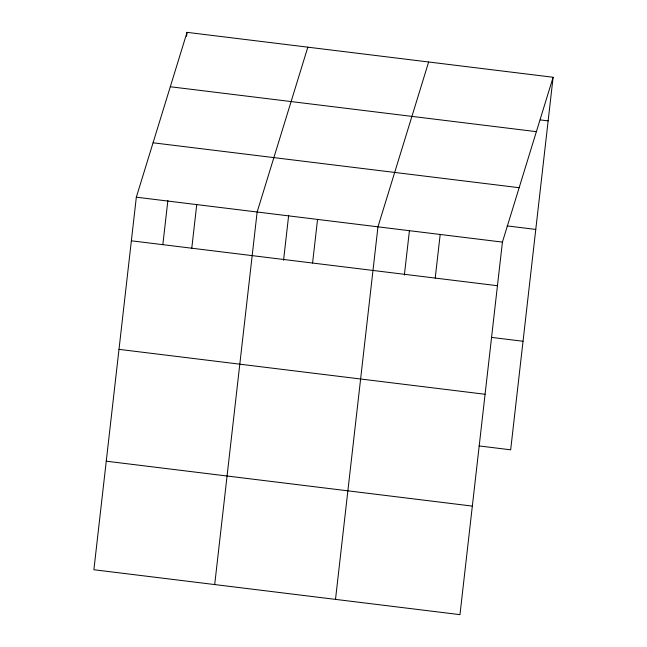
<?xml version="1.0" encoding="UTF-8"?>
<svg xmlns="http://www.w3.org/2000/svg" width="647" height="647" viewBox="0 0 647 647"><rect width="100%" height="100%" fill="white"/><g stroke="black" fill="none" stroke-linecap="round" stroke-linejoin="round"><path stroke-width="0.97" d="M136.331 197.189L93.888 569.74L459.968 614.65L502.42 242.099L553.112 77.26L187.032 32.35L136.331 197.189L502.42 242.099M162.866 244.429L167.872 200.489M186.579 36.313L187.032 32.35M191.771 248.213L196.737 204.598M214.699 584.556L257.142 212.014L307.835 47.174M283.556 260.248L288.675 215.305M312.574 263.038L317.548 219.422M335.502 599.381L377.953 226.83L428.646 61.991M404.367 275.064L409.373 231.133M435.213 278.081L440.186 234.465M553.112 77.26L510.669 449.811L479.055 445.929M540.237 119.905L548.146 120.876M170.298 86.747L536.379 131.656M153.064 142.793L519.145 187.703M507.127 225.908L535.773 229.426M131.365 240.805L497.446 285.715M491.421 337.386L523.035 341.26M118.999 349.356L485.08 394.266M106.254 461.19L472.342 506.1"/></g></svg>
